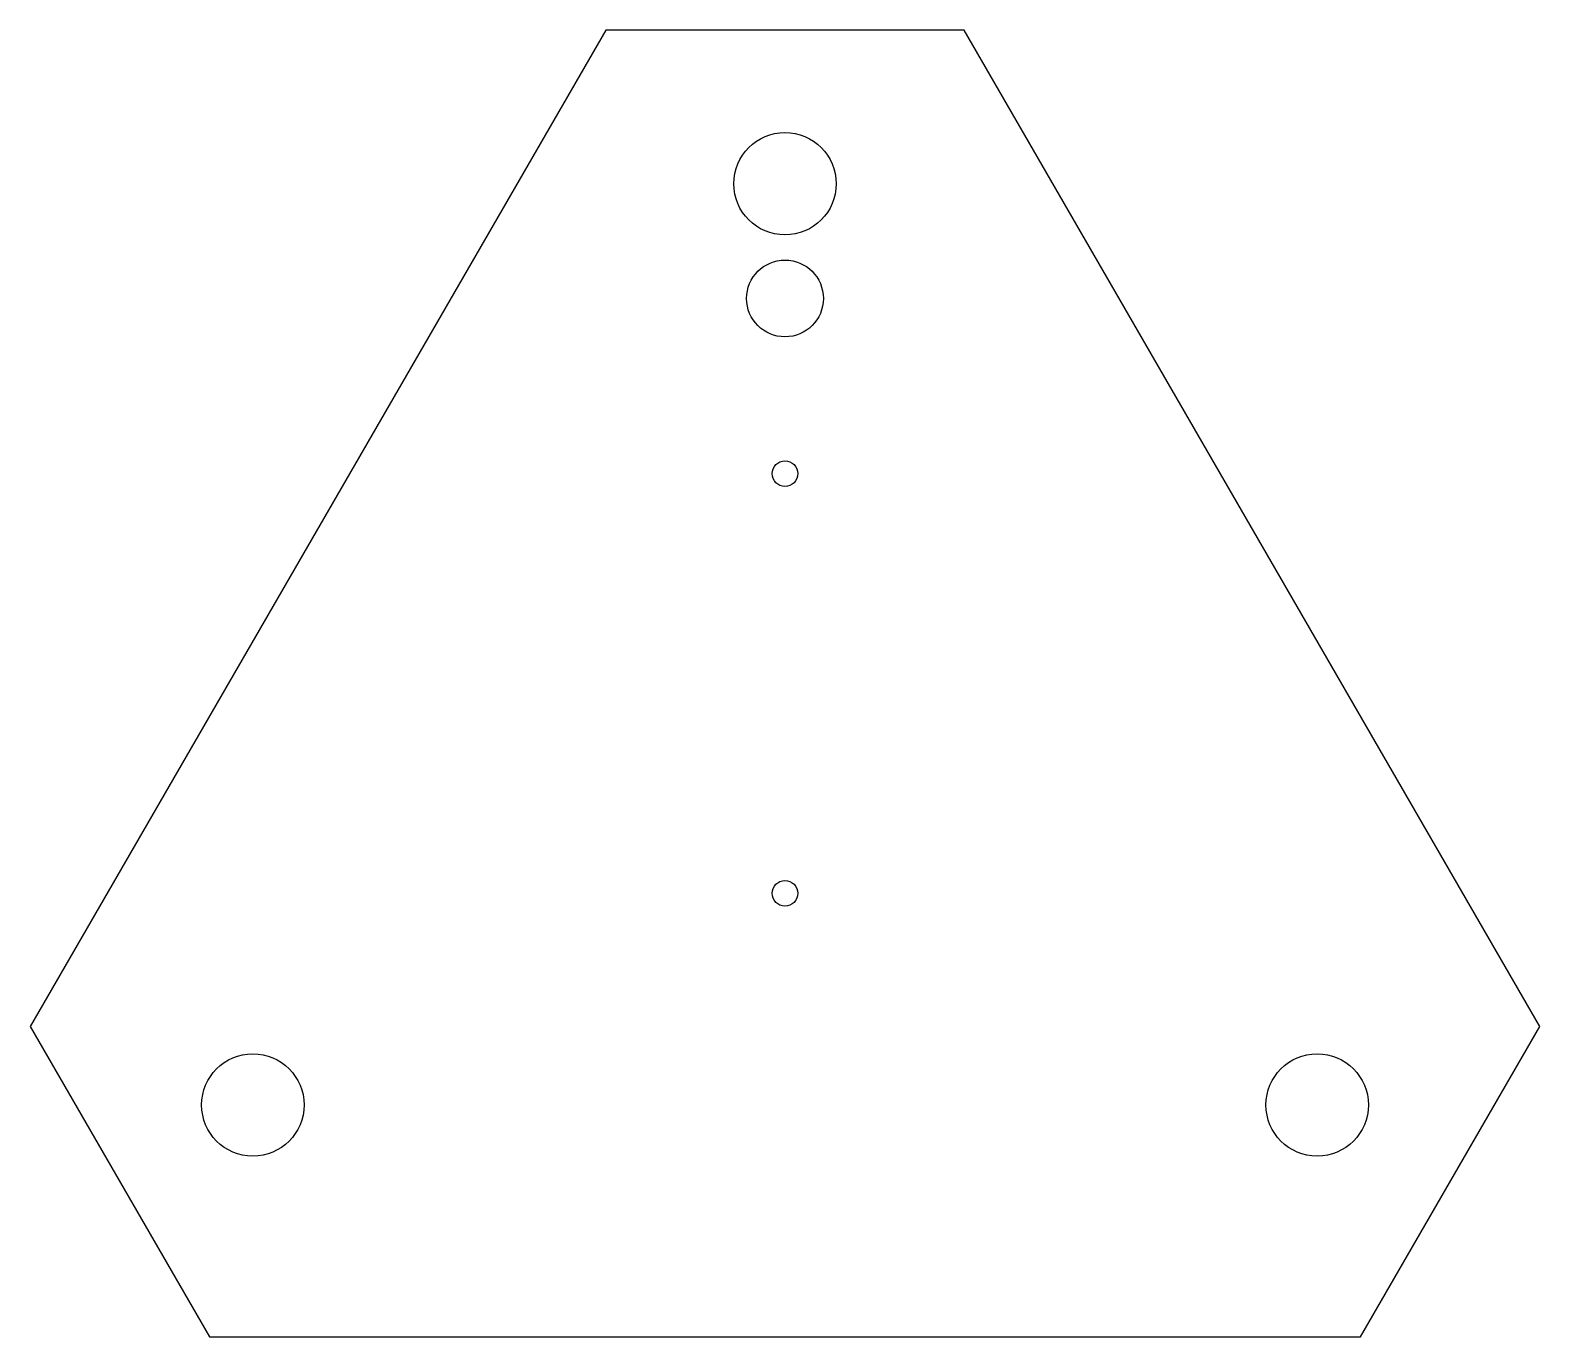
# Model space of a CAD drawing. Header units: millimetres. Extents: x -147 to 148, y -128 to 127.
import ezdxf

# ---------------------------------------------------------------- set-up
doc = ezdxf.new("R2010")
doc.units = ezdxf.units.MM

msp = doc.modelspace()

# ---------------------------------------------------------------- linework, layer by layer
at = {"color": 7, "linetype": 'Continuous', "lineweight": 25}
for p, q in [((-34.28, 127.41), (-146.68, -67.27)), ((35.72, 127.41), (-34.28, 127.41)), ((148.13, -67.27), (35.72, 127.41)), ((-146.68, -67.27), (-111.68, -127.9)), ((113.13, -127.9), (148.13, -67.27)), ((-111.68, -127.9), (113.13, -127.9))]:
    msp.add_line(p, q, dxfattribs=at)
for centre, radius in [((0.72, 97.41), 10), ((0.72, 75), 7.5), ((0.72, 40.76), 2.5), ((0.72, -41.24), 2.5), ((-103.2, -82.59), 10), ((104.65, -82.59), 10)]:
    msp.add_circle(centre, radius, dxfattribs=at)

doc.saveas('drawing.dxf')
